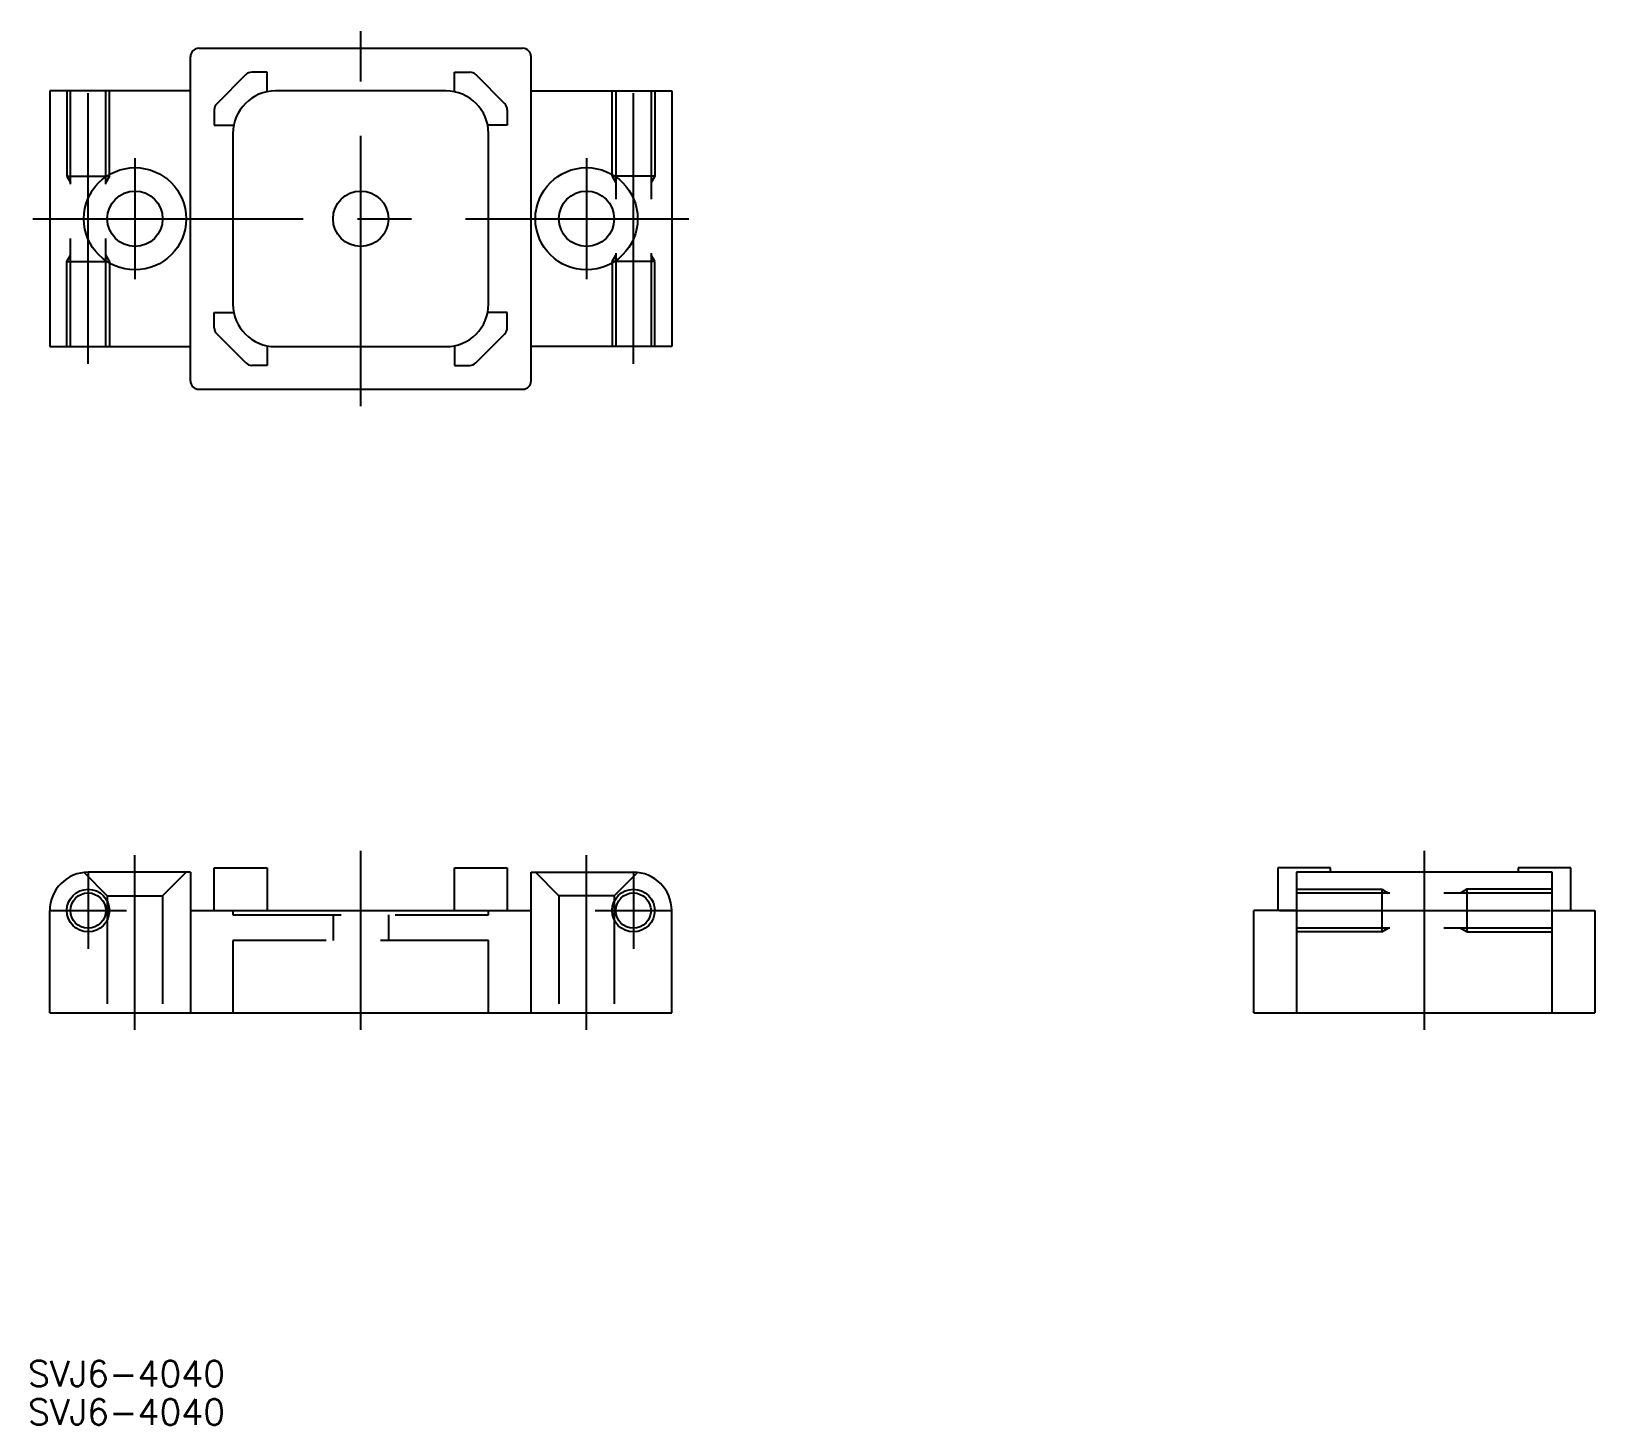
# Model space of a CAD drawing. Extents: x 58 to 242, y -103 to 60.
import ezdxf

# ---------------------------------------------------------------- set-up
doc = ezdxf.new("R2010")
doc.units = 0
doc.linetypes.add('CENTER', pattern=[50.8, 31.75, -6.35, 6.35, -6.35])
doc.linetypes.add('DASHED', pattern=[19.05, 12.7, -6.35])
doc.layers.get('0').update_dxf_attribs({"linetype": 'CONTINUOUS'})
doc.layers.add('CENTER', color=1, linetype='CENTER')
doc.styles.get("Standard").update_dxf_attribs({"font": 'txt.shx', "height": 3, "bigfont": 'bigfont.shx'})

# ---------------------------------------------------------------- blocks, each defined once
blk = doc.blocks.new('*U22')
at = {"color": 7, "linetype": 'CONTINUOUS'}
blk.add_text('SVJ6-4040', height=3, dxfattribs=at).set_placement((57.64, -98.74))
blk = doc.blocks.new('*U23')
at = {"color": 7, "linetype": 'CONTINUOUS'}
blk.add_text('SVJ6-4040', height=3, dxfattribs=at).set_placement((57.64, -103.22))

msp = doc.modelspace()

# ---------------------------------------------------------------- linework, layer by layer
at = {"color": 7, "linetype": 'CONTINUOUS'}
for p, q in [((76.7, 19.27), (76.7, 57.27)), ((77.7, 58.27), (115.7, 58.27)), ((116.7, 19.27), (116.7, 57.27)), ((83.21, 55.18), (79.79, 51.76)), ((85.7, 55.47), (83.92, 55.47)), ((85.7, 53.17), (85.7, 55.47)), ((107.7, 53.17), (107.7, 55.47)), ((107.7, 55.47), (109.49, 55.47)), ((110.19, 55.18), (113.61, 51.76)), ((76.7, 53.27), (60.2, 53.27)), ((60.2, 53.27), (60.2, 23.27)), ((106.7, 53.27), (86.7, 53.27)), ((116.7, 53.27), (133.2, 53.27)), ((133.2, 53.27), (133.2, 23.27)), ((79.5, 51.06), (79.5, 49.27)), ((113.9, 51.06), (113.9, 49.27)), ((79.5, 49.27), (81.8, 49.27)), ((81.7, 48.27), (81.7, 28.27)), ((113.9, 49.27), (111.6, 49.27)), ((111.7, 28.27), (111.7, 48.27)), ((79.5, 25.48), (79.5, 27.27)), ((79.5, 27.27), (81.8, 27.27)), ((113.9, 27.27), (111.6, 27.27)), ((113.9, 25.48), (113.9, 27.27)), ((83.21, 21.36), (79.79, 24.78)), ((110.19, 21.36), (113.61, 24.78)), ((60.2, 23.27), (76.7, 23.27)), ((85.7, 23.37), (85.7, 21.07)), ((86.7, 23.27), (106.7, 23.27)), ((107.7, 23.37), (107.7, 21.07)), ((133.2, 23.27), (116.7, 23.27)), ((85.7, 21.07), (83.92, 21.07)), ((107.7, 21.07), (109.49, 21.07)), ((76.7, -38.4), (64.7, -38.4)), ((76.7, -38.4), (76.7, -54.9)), ((79.5, -42.9), (79.5, -37.9)), ((79.5, -37.9), (85.7, -37.9)), ((85.7, -37.9), (85.7, -42.9)), ((107.7, -42.9), (107.7, -37.9)), ((107.7, -37.9), (113.9, -37.9)), ((113.9, -37.9), (113.9, -42.9)), ((116.7, -54.9), (116.7, -38.4)), ((116.7, -38.4), (128.7, -38.4)), ((210.54, -37.9), (204.34, -37.9)), ((204.34, -37.9), (204.34, -42.9)), ((236.54, -38.4), (206.54, -38.4)), ((206.54, -38.4), (206.54, -54.9)), ((210.54, -38.4), (210.54, -37.9)), ((232.54, -37.9), (232.54, -38.4)), ((238.74, -37.9), (232.54, -37.9)), ((236.54, -54.9), (236.54, -38.4)), ((238.74, -42.9), (238.74, -37.9)), ((60.2, -54.9), (60.2, -42.9)), ((76.7, -42.9), (116.7, -42.9)), ((133.2, -54.9), (133.2, -42.9)), ((206.54, -42.9), (201.54, -42.9)), ((201.54, -54.9), (201.54, -42.9)), ((236.54, -42.9), (241.54, -42.9)), ((241.54, -42.9), (241.54, -54.9)), ((60.2, -54.9), (133.2, -54.9)), ((201.54, -54.9), (241.54, -54.9))]:
    msp.add_line(p, q, dxfattribs=at)
at = {"color": 3, "linetype": 'DASHED'}
for p, q in [((62.2, 53.27), (62.2, 43.27)), ((62.63, 23.27), (62.63, 53.27)), ((66.77, 23.27), (66.77, 53.27)), ((67.2, 43.27), (67.2, 53.27)), ((126.2, 43.27), (126.2, 53.27)), ((126.63, 53.27), (126.63, 23.27)), ((130.77, 53.27), (130.77, 23.27)), ((131.2, 53.27), (131.2, 43.27)), ((62.2, 43.27), (67.2, 43.27)), ((62.2, 43.27), (62.63, 42.52)), ((67.2, 43.27), (66.77, 42.52)), ((131.2, 43.27), (126.2, 43.27)), ((126.2, 43.27), (126.63, 42.52)), ((131.2, 43.27), (130.77, 42.52)), ((62.2, 33.27), (62.63, 34.02)), ((62.2, 33.27), (67.2, 33.27)), ((62.2, 23.27), (62.2, 33.27)), ((67.2, 33.27), (66.77, 34.02)), ((67.2, 33.27), (67.2, 23.27)), ((126.2, 33.27), (126.63, 34.02)), ((126.2, 33.27), (126.2, 23.27)), ((131.2, 33.27), (126.2, 33.27)), ((131.2, 33.27), (130.77, 34.02)), ((131.2, 23.27), (131.2, 33.27)), ((64.23, -38.43), (66.95, -41.15)), ((73.45, -41.15), (76.2, -38.4)), ((119.95, -41.15), (117.2, -38.4)), ((129.18, -38.43), (126.45, -41.15)), ((66.95, -41.15), (73.45, -41.15)), ((66.95, -41.15), (66.95, -54.9)), ((73.45, -41.15), (73.45, -54.9)), ((126.45, -41.15), (119.95, -41.15)), ((119.95, -41.15), (119.95, -54.9)), ((126.45, -41.15), (126.45, -54.9)), ((206.54, -40.4), (216.54, -40.4)), ((236.54, -40.84), (206.54, -40.84)), ((216.54, -40.4), (216.54, -45.4)), ((216.54, -40.4), (217.29, -40.84)), ((226.54, -40.4), (225.79, -40.84)), ((226.54, -40.4), (226.54, -45.4)), ((236.54, -40.4), (226.54, -40.4)), ((81.7, -42.9), (81.7, -43.4)), ((81.7, -43.4), (111.7, -43.4)), ((93.45, -43.4), (93.45, -46.4)), ((99.95, -43.4), (99.95, -46.4)), ((111.7, -43.4), (111.7, -42.9)), ((236.54, -44.97), (206.54, -44.97)), ((216.54, -45.4), (206.54, -45.4)), ((216.54, -45.4), (217.29, -44.97)), ((226.54, -45.4), (225.79, -44.97)), ((226.54, -45.4), (236.54, -45.4)), ((81.7, -46.4), (81.7, -54.9)), ((111.7, -46.4), (81.7, -46.4)), ((111.7, -54.9), (111.7, -46.4))]:
    msp.add_line(p, q, dxfattribs=at)
msp.add_line((77.7, 18.27), (115.7, 18.27))
at = {"color": 7, "linetype": 'CONTINUOUS'}
for centre, radius in [((70.2, 38.27), 6), ((123.2, 38.27), 6), ((70.2, 38.27), 3.25), ((96.7, 38.27), 3.25), ((123.2, 38.27), 3.25), ((64.7, -42.9), 2.07), ((128.7, -42.9), 2.07)]:
    msp.add_circle(centre, radius, dxfattribs=at)
at = {"color": 3, "linetype": 'CONTINUOUS'}
for centre in [(64.7, -42.9), (128.7, -42.9)]:
    msp.add_circle(centre, 2.5, dxfattribs=at)
at = {"color": 7, "linetype": 'CONTINUOUS'}
for centre, radius, start, end in [((77.7, 57.27), 1, 90, 180), ((115.7, 57.27), 1, 0, 90), ((83.92, 54.47), 1, 90, 135), ((109.49, 54.47), 1, 45, 90), ((86.7, 48.27), 5, 90, 180), ((106.7, 48.27), 5, 0, 90), ((80.5, 51.06), 1, 135, 180), ((112.9, 51.06), 1, 0, 45), ((86.7, 28.27), 5, 180, 270), ((106.7, 28.27), 5, 270, 0), ((80.5, 25.48), 1, 180, 225), ((112.9, 25.48), 1, 315, 360), ((83.92, 22.07), 1, 225, 270), ((109.49, 22.07), 1, 270, 315), ((77.7, 19.27), 1, 180, 270), ((115.7, 19.27), 1, 270, 0), ((64.7, -42.9), 4.5, 90, 180), ((128.7, -42.9), 4.5, 0, 90)]:
    msp.add_arc(centre, radius, start, end, dxfattribs=at)
at = {"layer": 'CENTER', "color": 1, "linetype": 'CENTER'}
for p, q in [((96.7, 16.27), (96.7, 60.27)), ((64.7, 21.27), (64.7, 55.27)), ((128.7, 21.27), (128.7, 55.27)), ((70.2, 45.37), (70.2, 31.17)), ((123.2, 45.37), (123.2, 31.17)), ((58.2, 38.27), (135.2, 38.27)), ((70.2, -56.9), (70.2, -36.4)), ((96.7, -56.9), (96.7, -35.9)), ((123.2, -56.9), (123.2, -36.4)), ((221.54, -56.9), (221.54, -35.9)), ((64.7, -38.4), (64.7, -47.4)), ((128.7, -38.4), (128.7, -47.4)), ((60.2, -42.9), (69.2, -42.9)), ((124.2, -42.9), (133.2, -42.9)), ((204.54, -42.9), (238.54, -42.9))]:
    msp.add_line(p, q, dxfattribs=at)

# ---------------------------------------------------------------- block references
at = {"color": 7, "linetype": 'CONTINUOUS'}
for name in ['*U22', '*U23']:
    msp.add_blockref(name, (0, 0), dxfattribs=at)

doc.saveas('drawing.dxf')
